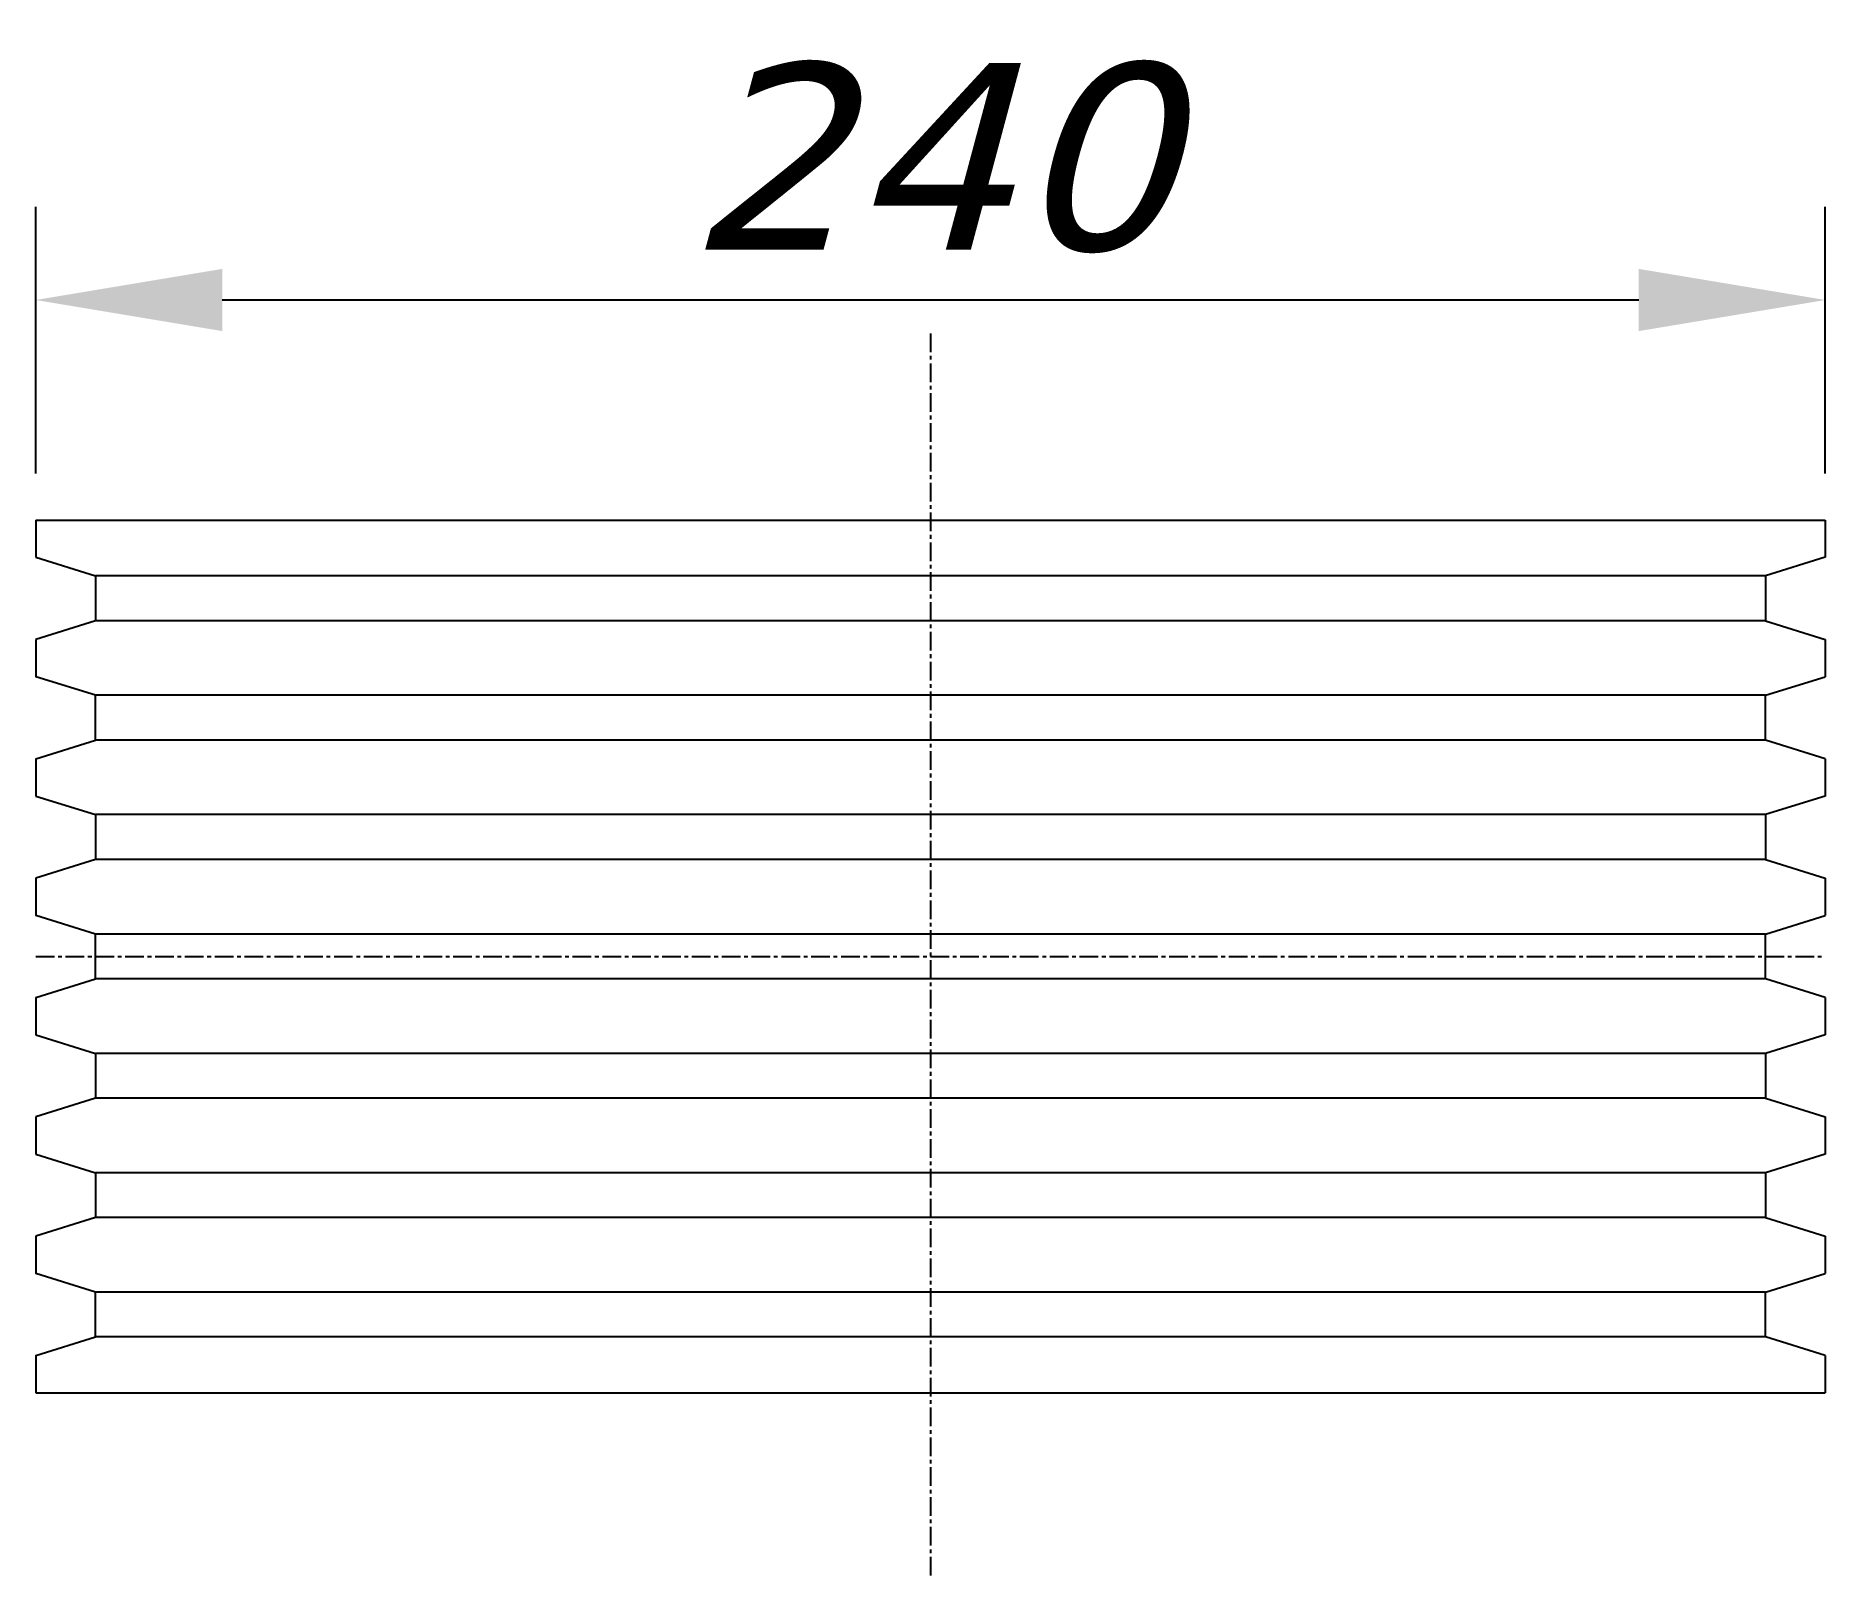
# Model space of a CAD drawing. Header units: millimetres. Extents: x -120 to 120, y -84 to 123.
import ezdxf

# ---------------------------------------------------------------- set-up
doc = ezdxf.new("R2010")
doc.units = ezdxf.units.MM
doc.set_wipeout_variables(frame=1)
doc.linetypes.add('CENTERX2', pattern=[4, 2.5, -0.5, 0.5, -0.5])
doc.layers.add('EKSEN', color=253, linetype='CENTERX2')
doc.styles.get("Standard").update_dxf_attribs({"font": 'verdanai.ttf'})
doc.dimstyles.new('DimStyleALPx0.5', dxfattribs={"dimscale": 10, "dimtxt": 2.5, "dimasz": 2.5, "dimexe": 1.25, "dimexo": 0.625, "dimtad": 1, "dimdsep": 46, "dimtxsty": 'Standard', "dimcen": 2.5, "dimclrd": 60, "dimclre": 60, "dimadec": 0, "dimazin": 0, "dimtfac": 1, "dimtofl": 0, "dimtmove": 0, "dimatfit": 3, "dimfxl": 1, "dimarcsym": 0})

# ---------------------------------------------------------------- blocks, each defined once
blk = doc.blocks.new('*D0')
at = {"color": 60, "linetype": 'ByBlock', "lineweight": -2, "transparency": 16777216}
for p, q in [((-120, 64.75), (-120, 100.5)), ((120, 64.75), (120, 100.5)), ((-95, 88), (95, 88))]:
    blk.add_line(p, q, dxfattribs=at)
at = {"color": 60, "transparency": 16777216}
for points in [[(-95, 92.17), (-95, 83.83), (-120, 88)], [(95, 92.17), (95, 83.83), (120, 88)]]:
    blk.add_solid(points, dxfattribs=at)
at = {"layer": 'Defpoints', "color": 0, "transparency": 16777216}
for p in [(120, 88), (-120, 58.5), (120, 58.5)]:
    blk.add_point(p, dxfattribs=at)
at = {"color": 0, "transparency": 16777216, "insert": (0, 107.01), "char_height": 25, "attachment_point": 5}
blk.add_mtext('240', dxfattribs=at)

msp = doc.modelspace()

# ---------------------------------------------------------------- wipeouts: each hides what was drawn before it
at = {"color": 2}
msp.add_wipeout([(0, -58.5), (-120, -58.5), (-120, -53.5), (-112, -51), (-112, -45), (-120, -42.5), (-120, -37.5), (-112, -35), (-112, -29), (-120, -26.5), (-120, -21.5), (-112, -19), (-112, -13), (-120, -10.5), (-120, -5.5), (-112, -3), (-112, 3), (-120, 5.5), (-120, 10.5), (-112, 13), (-112, 19), (-120, 21.5), (-120, 26.5), (-112, 29), (-112, 35), (-120, 37.5), (-120, 42.5), (-112, 45), (-112, 51), (-120, 53.5), (-120, 58.5), (0, 58.5), (120, 58.5), (120, 53.5), (112, 51), (112, 45), (120, 42.5), (120, 37.5), (112, 35), (112, 29), (120, 26.5), (120, 21.5), (112, 19), (112, 13), (120, 10.5), (120, 5.5), (112, 3), (112, -3), (120, -5.5), (120, -10.5), (112, -13), (112, -19), (120, -21.5), (120, -26.5), (112, -29), (112, -35), (120, -37.5), (120, -42.5), (112, -45), (112, -51), (120, -53.5), (120, -58.5)], dxfattribs=at)

# ---------------------------------------------------------------- next in the draw order: linework, layer by layer
for p, q in [((-120, 58.5), (-120, 53.5)), ((-120, 58.5), (120, 58.5)), ((120, 58.5), (120, 53.5)), ((-120, 53.5), (-112, 51)), ((120, 53.5), (112, 51)), ((-112, 51), (-112, 45)), ((112, 51), (-112, 51)), ((112, 51), (112, 45)), ((-112, 45), (-120, 42.5)), ((112, 45), (-112, 45)), ((112, 45), (120, 42.5)), ((-120, 42.5), (-120, 37.5)), ((120, 42.5), (120, 37.5)), ((-112, 35), (-120, 37.5)), ((112, 35), (120, 37.5)), ((-112, 29), (-112, 35)), ((112, 35), (-112, 35)), ((112, 29), (112, 35)), ((-120, 26.5), (-112, 29)), ((112, 29), (-112, 29)), ((120, 26.5), (112, 29)), ((-120, 26.5), (-120, 21.5)), ((120, 26.5), (120, 21.5)), ((-120, 21.5), (-112, 19)), ((120, 21.5), (112, 19)), ((-112, 19), (-112, 13)), ((112, 19), (-112, 19)), ((112, 19), (112, 13)), ((-112, 13), (-120, 10.5)), ((112, 13), (-112, 13)), ((112, 13), (120, 10.5)), ((-120, 10.5), (-120, 5.5)), ((120, 10.5), (120, 5.5)), ((-112, 3), (-120, 5.5)), ((112, 3), (120, 5.5)), ((-112, -3), (-112, 3)), ((112, 3), (-112, 3)), ((112, -3), (112, 3)), ((-120, -5.5), (-112, -3)), ((112, -3), (-112, -3)), ((120, -5.5), (112, -3)), ((-120, -5.5), (-120, -10.5)), ((120, -5.5), (120, -10.5)), ((-120, -10.5), (-112, -13)), ((120, -10.5), (112, -13)), ((-112, -13), (-112, -19)), ((112, -13), (-112, -13)), ((112, -13), (112, -19)), ((-112, -19), (-120, -21.5)), ((112, -19), (-112, -19)), ((112, -19), (120, -21.5)), ((-120, -21.5), (-120, -26.5)), ((-120, -21.5), (-120, -26.5)), ((120, -21.5), (120, -26.5)), ((-120, -26.5), (-112, -29)), ((120, -26.5), (112, -29)), ((-112, -29), (-112, -35)), ((112, -29), (-112, -29)), ((112, -29), (112, -35)), ((-112, -35), (-120, -37.5)), ((112, -35), (-112, -35)), ((112, -35), (120, -37.5)), ((-120, -37.5), (-120, -42.5)), ((120, -37.5), (120, -42.5)), ((-112, -45), (-120, -42.5)), ((112, -45), (120, -42.5)), ((-112, -51), (-112, -45)), ((112, -45), (-112, -45)), ((112, -51), (112, -45)), ((-120, -53.5), (-112, -51)), ((112, -51), (-112, -51)), ((120, -53.5), (112, -51)), ((-120, -53.5), (-120, -58.5)), ((-120, -53.5), (-120, -58.5)), ((120, -53.5), (120, -58.5)), ((-120, -58.5), (120, -58.5))]:
    msp.add_line(p, q, dxfattribs=at)
at = {"layer": 'EKSEN'}
for p, q in [((0, 83.5), (0, -83.5)), ((-120, 0), (120, 0))]:
    msp.add_line(p, q, dxfattribs=at)

# ---------------------------------------------------------------- next in the draw order: dimensions: what is measured, and where the dimension line sits
dim = msp.add_linear_dim(base=(120, 88), p1=(-120, 58.5), p2=(120, 58.5), dimstyle='DimStyleALPx0.5')
dim.commit()
dim.dimension.update_dxf_attribs({"geometry": '*D0', "text_midpoint": (0, 107.014)})

doc.saveas('drawing.dxf')
